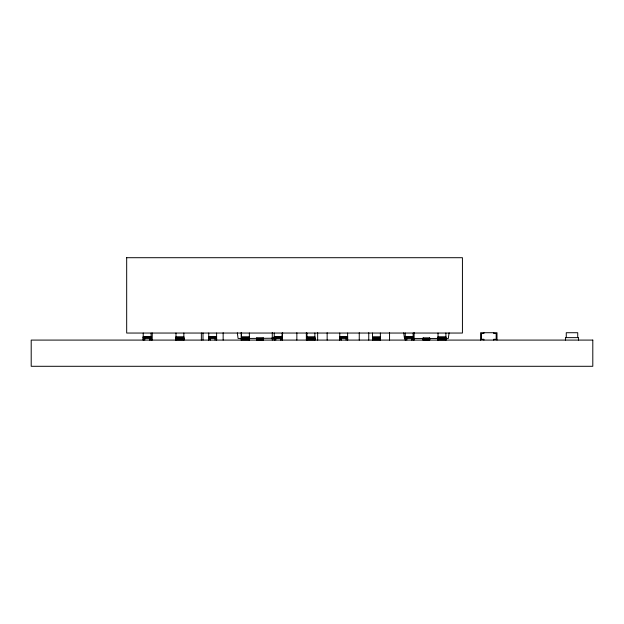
<?xml version="1.0" encoding="UTF-8"?>
<svg xmlns="http://www.w3.org/2000/svg" width="624" height="624" viewBox="0 0 624 624"><rect width="100%" height="100%" fill="white"/><g stroke="black" fill="none" stroke-linecap="round" stroke-linejoin="round"><path stroke-width="0.94" d="M143.224 336.882L143.224 333.044M144.752 340.088L144.752 338.044M149.557 340.088L149.557 338.044M151.086 336.882L151.086 333.044M175.984 338.044L175.984 340.088L175.984 336.687M175.984 333.044L175.984 336.882L183.846 336.882L183.846 333.044M183.846 338.044L183.846 340.088L183.846 336.687M208.736 336.882L208.736 333.044M210.265 340.088L210.265 338.044M215.069 340.088L215.069 338.044M216.598 336.882L216.598 333.044M241.496 338.044L241.496 340.088L241.496 336.687M241.496 333.044L241.496 336.882L249.358 336.882L249.358 333.044M249.358 338.044L249.358 340.088L249.358 336.687M274.248 338.044L274.248 340.088L274.248 336.687L282.11 336.687L282.11 340.088L282.11 338.044L272.282 337.997M274.248 336.882L274.248 333.044M275.777 340.088L275.777 338.044M280.582 340.088L280.582 338.044M282.11 336.882L282.11 333.044M307.008 338.044L307.008 340.088L307.008 336.687M307.008 333.044L307.008 336.882L314.863 336.882L314.863 333.044M314.863 338.044L314.863 340.088L314.863 336.687M339.76 336.882L339.76 333.044M341.289 340.088L341.289 338.044M346.094 340.088L346.094 338.044M347.623 336.882L347.623 333.044M372.52 338.044L372.52 340.088L372.52 336.687M372.52 333.044L372.52 336.882L380.375 336.882L380.375 333.044M380.375 338.044L380.375 340.088L380.375 336.687M405.272 336.882L405.272 333.044M406.801 340.088L406.801 338.044M411.606 340.088L411.606 338.044M413.135 336.882L413.135 333.044M438.025 338.044L438.025 340.088L438.025 336.687M438.025 333.044L438.025 336.882L445.887 336.882L445.887 333.044M445.887 338.044L445.887 340.088L445.887 336.687M281.908 338.45L282.695 332.834M449.093 332.834L448.305 338.45L445.388 338.45M143.224 336.96L151.086 336.96M208.736 336.96L216.598 336.96M274.248 336.96L282.11 336.96M339.76 336.96L347.623 336.96M405.272 336.96L413.135 336.96M143.224 337.225L151.086 337.225M208.736 337.225L216.598 337.225M274.248 337.225L282.11 337.225M339.76 337.225L347.623 337.225M405.272 337.225L413.135 337.225M175.984 337.358L183.846 337.358M241.496 337.358L249.358 337.358M307.008 337.358L314.863 337.358M372.52 337.358L380.375 337.358M438.025 337.358L445.887 337.358M143.224 337.459L151.086 337.459M208.736 337.459L216.598 337.459M274.248 337.459L282.11 337.459M339.76 337.459L347.623 337.459M405.272 337.459L413.135 337.459M143.224 337.654L151.086 337.654M208.736 337.654L216.598 337.654M272.282 337.748L282.11 337.654M339.76 337.654L347.623 337.654M405.272 337.654L413.135 337.654M143.224 337.818L151.086 337.818M175.984 337.81L183.846 337.81M208.736 337.818L216.598 337.818M241.496 337.81L249.358 337.81M272.282 337.873L282.11 337.818M307.008 337.81L314.863 337.81M339.76 337.818L347.623 337.818M372.52 337.81L380.375 337.81M405.272 337.818L413.135 337.818M438.025 337.81L445.887 337.81M256.721 337.974L263.273 337.974M423.127 337.974L429.679 337.974M272.282 338.107L275.09 338.107M175.984 338.247L183.846 338.247M241.496 338.247L249.358 338.247M275.09 338.208L248.804 338.45M307.008 338.247L314.863 338.247M372.52 338.247L380.375 338.247M438.025 338.247L445.887 338.247M256.721 338.356L263.273 338.356M423.127 338.356L429.679 338.356M241.012 338.45L238.095 338.45L237.307 332.834M414.227 338.45L438.571 338.45M175.984 338.645L183.846 338.645M241.496 338.645L249.358 338.645M307.008 338.645L314.863 338.645M372.52 338.645L380.375 338.645M438.025 338.645L445.887 338.645M256.721 338.715L263.273 338.715M423.127 338.715L429.679 338.715M175.984 339.011L183.846 339.011M241.496 339.011L249.358 339.011M256.721 339.05L263.273 339.05M307.008 339.011L314.863 339.011M372.52 339.011L380.375 339.011M423.127 339.05L429.679 339.05M438.025 339.011L445.887 339.011M175.984 339.323L183.846 339.323M241.496 339.323L249.358 339.323M307.008 339.323L314.863 339.323M372.52 339.323L380.375 339.323M438.025 339.323L445.887 339.323M256.721 339.355L263.273 339.355M423.127 339.355L429.679 339.355M175.984 339.596L183.846 339.596M241.496 339.596L249.358 339.596M307.008 339.596L314.863 339.596M372.52 339.596L380.375 339.596M438.025 339.596L445.887 339.596M256.721 339.612L263.273 339.612M423.127 339.612L429.679 339.612M175.984 339.807L183.846 339.807M241.496 339.807L249.358 339.807M256.721 339.815L263.273 339.815M307.008 339.807L314.863 339.807M372.52 339.807L380.375 339.807M423.127 339.815L429.679 339.815M438.025 339.807L445.887 339.807M256.721 339.963L263.273 339.963M423.127 339.963L429.679 339.963M403.705 332.834L404.492 338.45M578.549 340.088L578.549 337.631L565.445 337.631L565.445 340.088M577.73 337.631L577.73 332.717L566.264 332.717L566.264 337.631M496.993 340.088L496.993 332.717L480.613 332.717L480.613 340.088M493.717 332.717L493.717 333.536L496.174 333.536L496.174 339.269L493.717 339.269L493.717 340.088M483.889 332.717L483.889 333.536L481.432 333.536L481.432 339.269L483.889 339.269L483.889 340.088M429.679 337.873L429.679 340.088M423.127 337.873L423.127 340.088M414.118 332.475L414.118 340.088M389.548 332.717L389.548 340.088M368.753 332.717L368.753 340.088M359.252 332.717L359.252 340.088M327.148 332.717L327.148 340.088M317.647 332.717L317.647 340.088M306.353 332.717L306.353 340.088M296.852 332.717L296.852 340.088M272.282 332.475L272.282 340.088M263.273 337.873L263.273 340.088M256.721 337.873L256.721 340.088M241.168 332.475L241.168 340.088M223.15 332.717L223.15 340.088M203.003 332.951L203.003 340.088M201.365 332.951L201.365 340.088M152.233 332.951L152.233 340.088M126.68 257.704L126.68 333.044L462.431 333.044L462.431 257.704L126.68 257.704M143.224 338.044L143.224 340.088L143.224 336.687L151.086 336.687L151.086 340.088L151.086 338.044L143.224 338.013M208.736 338.044L208.736 340.088L208.736 336.687L216.598 336.687L216.598 340.088L216.598 338.044L208.736 338.044M339.76 338.044L339.76 340.088L339.76 336.687L347.623 336.687L347.623 340.088L347.623 338.044L339.76 338.013M405.272 338.044L405.272 340.088L405.272 336.687L413.135 336.687L413.135 340.088L413.135 338.044L405.272 338.044M592.8 340.088L31.2 340.088L31.2 366.296L592.8 366.296L592.8 340.088"/></g></svg>
